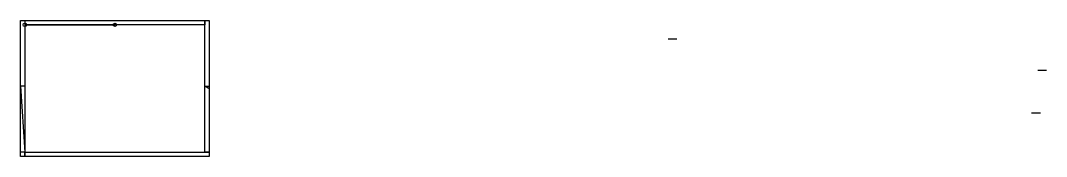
# Model space of a CAD drawing. Header units: inches. Extents: x 310 to 1480, y 151 to 307.
import ezdxf

# ---------------------------------------------------------------- set-up
doc = ezdxf.new("R2010")
doc.units = ezdxf.units.IN
doc.header["$MEASUREMENT"] = 0

msp = doc.modelspace()

# ---------------------------------------------------------------- linework, layer by layer
for p, q in [((310.2, 306.5, -155.7), (525.4, 306.5, -155.7)), ((310.2, 150.9, -155.7), (310.2, 306.5, -155.7)), ((310.2, 306.5, -155.7), (315.2, 306.5, -155.7)), ((315.2, 306.5, -155.7), (315.2, 150.9, -155.7)), ((520.4, 155.9, -155.7), (520.4, 306.5, -155.7)), ((520.4, 306.5, -155.7), (520.4, 301.5, -155.7)), ((525.4, 306.5, -155.7), (525.4, 150.9, -155.7)), ((520.4, 301.5, -155.7), (315.2, 301.5, -155.7)), ((315.2, 301.5, -155.7), (417.8, 301.5, -155.7)), ((1048.8, 285.6, 81.6), (1058.8, 285.6, 81.6)), ((1470.2, 249.7, 81.6), (1480.2, 249.7, 81.6)), ((315.2, 231.2, -155.7), (310.2, 231.2, -155.7)), ((310.2, 231.2, -155.7), (315.2, 155.9, -155.7)), ((520.4, 231.2, -155.7), (525.4, 228.7, -155.7)), ((525.4, 228.7, -155.7), (520.4, 231.2, -155.7)), ((520.4, 231.2, -155.7), (525.4, 231.2, -155.7)), ((1463.2, 201, 81.6), (1473.2, 201, 81.6)), ((315.2, 155.9, -155.7), (310.2, 155.9, -155.7)), ((315.2, 150.9, -155.7), (315.2, 155.9, -155.7)), ((315.2, 155.9, -155.7), (525.4, 155.9, -155.7)), ((525.4, 155.9, -155.7), (520.4, 155.9, -155.7)), ((525.4, 150.9, -155.7), (310.2, 150.9, -155.7))]:
    msp.add_line(p, q)
for centre, radius in [((315.2, 301.5, -155.7), 2), ((417.8, 301.5, -155.7), 1.85)]:
    msp.add_circle(centre, radius)

doc.saveas('drawing.dxf')
